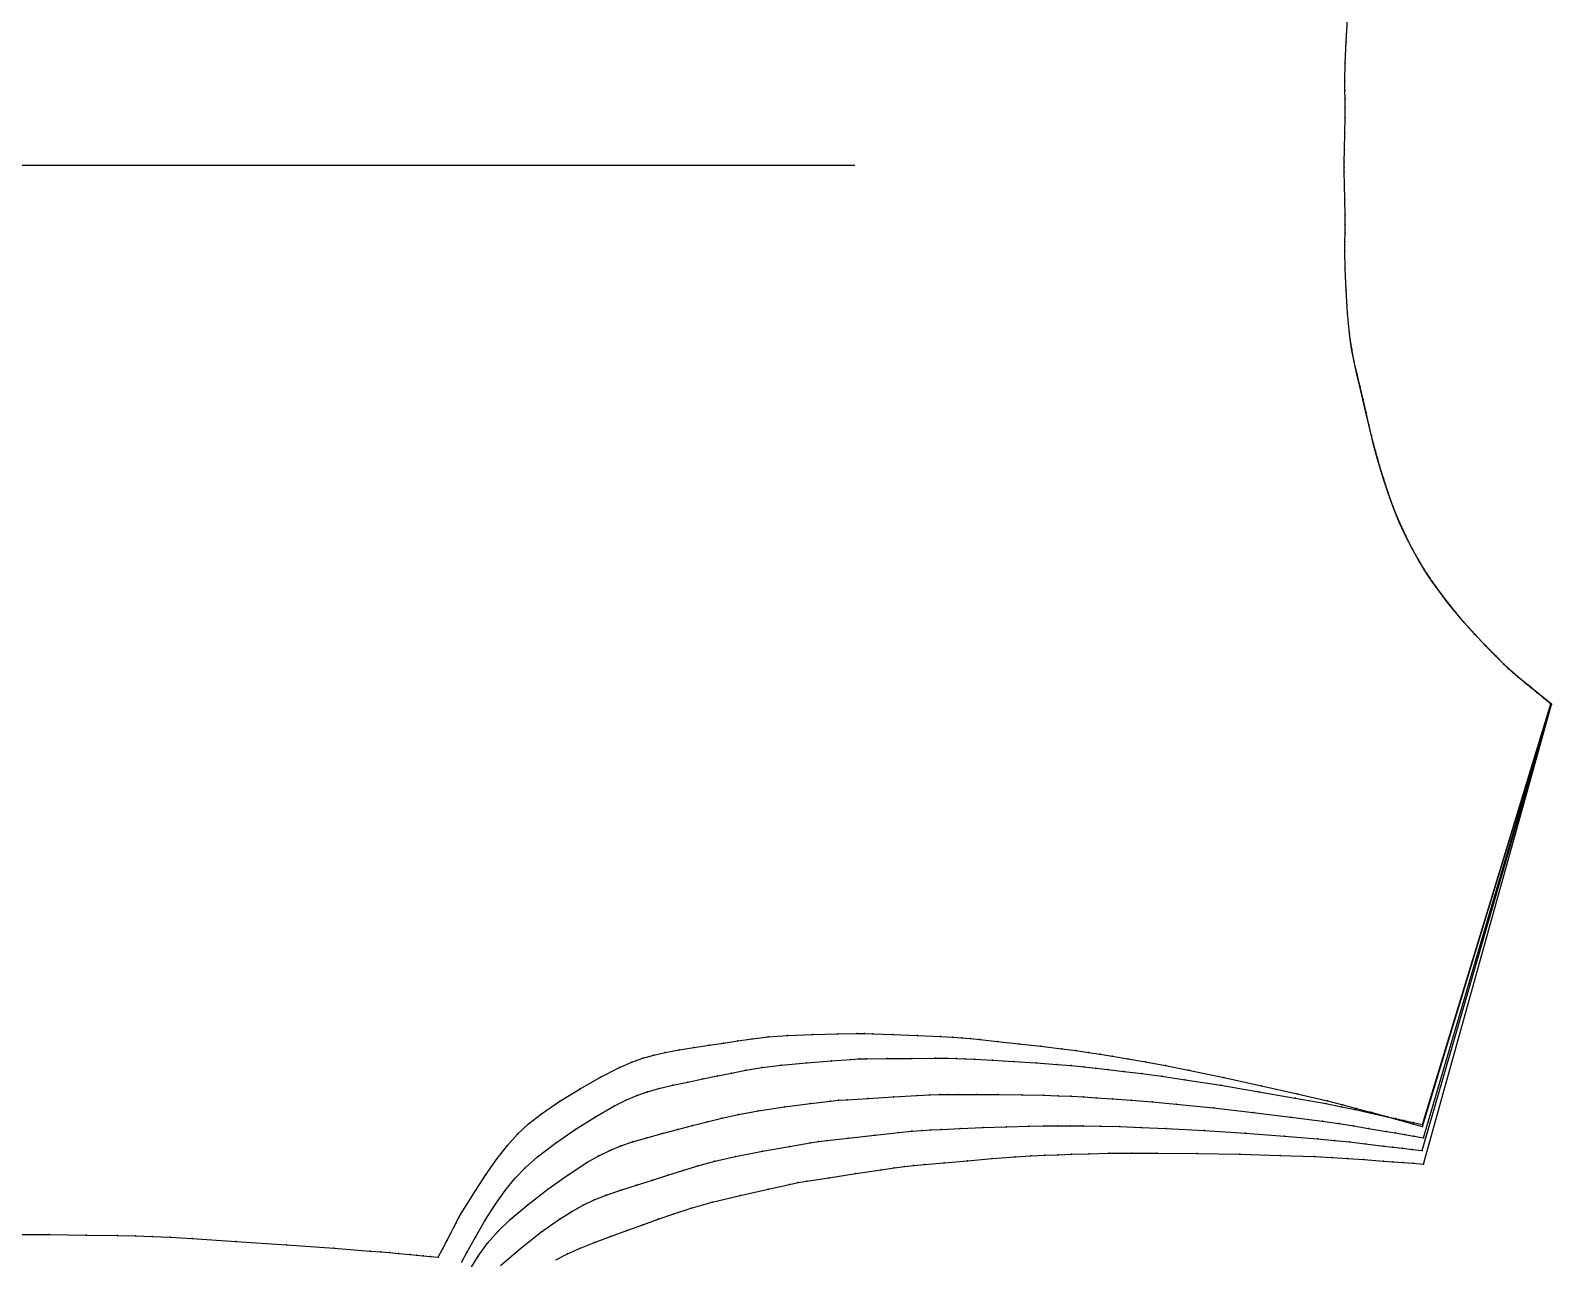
# Model space of a CAD drawing. Extents: x 50 to 2594, y 47 to 2136.
# Drawn here: x 1745.8 to 2055.6, y 1575.3 to 1825.5 of the extents above; entities that cross this region are included whole.
import ezdxf

# ---------------------------------------------------------------- set-up
doc = ezdxf.new("R2010")
doc.units = 0

# ---------------------------------------------------------------- blocks, each defined once
blk = doc.blocks.new('837.ESPALDA_XS')
at = {"layer": '1'}
for points in [[(2013.374, 1797.622), (2013.403, 1798.662), (2013.468, 1801.233), (2013.539, 1804.512), (2013.584, 1807.676), (2013.586, 1809.814), (2013.565, 1811.562), (2013.542, 1813.225), (2013.538, 1815.106), (2013.602, 1818.782), (2013.77, 1823.159), (2014.055, 1827.748)], [(1741.522, 1580.18), (1749.704, 1580.154), (1757.19, 1580.061), (1763.54, 1579.942), (1767.215, 1579.859), (1770.625, 1579.753), (1774.291, 1579.593), (1778.736, 1579.347), (1787.723, 1578.768), (1797.982, 1578.054), (1807.677, 1577.349), (1814.973, 1576.8), (1817.19, 1576.624), (1818.956, 1576.474), (1820.783, 1576.305), (1823.179, 1576.074), (1824.427, 1575.953), (1825.818, 1575.818), (1827.314, 1575.673), (1828.876, 1575.521), (1829.806, 1577.332), (1830.669, 1579.008), (1831.422, 1580.467), (1832.021, 1581.629), (1832.495, 1582.555), (1832.811, 1583.165), (1833.081, 1583.658), (1833.418, 1584.237), (1834.667, 1586.297), (1836.495, 1589.205), (1838.651, 1592.488), (1840.884, 1595.675), (1842.948, 1598.319), (1845.022, 1600.598), (1847.276, 1602.677), (1849.882, 1604.724), (1853.622, 1607.3), (1857.763, 1609.869), (1861.948, 1612.23), (1865.82, 1614.183), (1868.277, 1615.255), (1870.535, 1616.077), (1872.751, 1616.718), (1875.078, 1617.249), (1877.928, 1617.78), (1880.963, 1618.271), (1884.037, 1618.733), (1887.002, 1619.177), (1889.9, 1619.626), (1892.827, 1620.044), (1896.086, 1620.411), (1899.982, 1620.703), (1905.116, 1620.922), (1910.227, 1621.049), (1914.149, 1621.107), (1915.715, 1621.121), (1917.382, 1621.06), (1921.449, 1620.908), (1926.512, 1620.708), (1931.171, 1620.504), (1933.64, 1620.372), (1935.548, 1620.24), (1937.273, 1620.086), (1939.192, 1619.891), (1942.803, 1619.509), (1947.115, 1619.041), (1951.635, 1618.528), (1955.868, 1618.015), (1958.739, 1617.634), (1961.294, 1617.264), (1963.699, 1616.889), (1966.12, 1616.494), (1969.344, 1615.952), (1972.946, 1615.321), (1977.023, 1614.566), (1981.675, 1613.652), (1988.89, 1612.148), (1996.542, 1610.477), (2003.832, 1608.825), (2009.963, 1607.378), (2013.119, 1606.593), (2015.901, 1605.863), (2018.794, 1605.073), (2022.285, 1604.106), (2023.938, 1603.649), (2025.708, 1603.16), (2027.539, 1602.656), (2029.376, 1602.15), (2055.508, 1688.272), (2054.034, 1689.467), (2052.638, 1690.6), (2051.364, 1691.638), (2050.256, 1692.544), (2048.73, 1693.807), (2047.652, 1694.733), (2046.778, 1695.533), (2045.865, 1696.417), (2044.178, 1698.091), (2042.129, 1700.181), (2039.92, 1702.516), (2037.755, 1704.922), (2036.01, 1706.993), (2034.466, 1708.933), (2033.132, 1710.691), (2032.014, 1712.216), (2031.368, 1713.114), (2030.779, 1713.961), (2030.196, 1714.837), (2029.572, 1715.823), (2028.438, 1717.726), (2027.168, 1720.011), (2025.851, 1722.586), (2024.574, 1725.357), (2023.343, 1728.405), (2022.262, 1731.425), (2021.333, 1734.275), (2020.564, 1736.81), (2020.106, 1738.386), (2019.702, 1739.841), (2019.322, 1741.293), (2018.934, 1742.858), (2018.39, 1745.158), (2017.803, 1747.698), (2017.195, 1750.336), (2016.586, 1752.934), (2015.981, 1755.466), (2015.414, 1757.978), (2014.905, 1760.644), (2014.471, 1763.633), (2014.055, 1767.941), (2013.77, 1772.53), (2013.602, 1776.907), (2013.538, 1780.583), (2013.542, 1782.463), (2013.565, 1784.115), (2013.586, 1785.835), (2013.584, 1787.918), (2013.539, 1790.98), (2013.468, 1794.144), (2013.403, 1796.621), (2013.374, 1797.622)]]:
    blk.add_lwpolyline(points, dxfattribs=at)
at = {"layer": '2'}
for p in [(2013.374, 1797.622), (2055.508, 1688.272), (1915.715, 1621.121), (2029.376, 1602.15), (1828.876, 1575.521)]:
    blk.add_point(p, dxfattribs=at)
at = {"layer": '3'}
for p in [(2013.77, 1823.159), (2013.602, 1818.782), (2013.538, 1815.106), (2013.542, 1813.225), (2013.565, 1811.562), (2013.586, 1809.814), (2013.584, 1807.676), (2013.539, 1804.512), (2013.468, 1801.233), (2013.403, 1798.662), (2013.403, 1796.621), (2013.468, 1794.144), (2013.539, 1790.98), (2013.584, 1787.918), (2013.586, 1785.835), (2013.542, 1782.463), (2013.565, 1784.115), (2013.538, 1780.583), (2013.602, 1776.907), (2013.77, 1772.53), (2014.055, 1767.941), (2014.471, 1763.633), (2014.905, 1760.644), (2015.414, 1757.978), (2015.981, 1755.466), (2016.586, 1752.934), (2017.195, 1750.336), (2017.803, 1747.698), (2018.39, 1745.158), (2018.934, 1742.858), (2019.322, 1741.293), (2019.702, 1739.841), (2020.106, 1738.386), (2020.564, 1736.81), (2021.333, 1734.275), (2022.262, 1731.425), (2023.343, 1728.405), (2024.574, 1725.357), (2025.851, 1722.586), (2027.168, 1720.011), (2028.438, 1717.726), (2029.572, 1715.823), (2030.196, 1714.837), (2030.779, 1713.961), (2031.368, 1713.114), (2032.014, 1712.216), (2033.132, 1710.691), (2034.466, 1708.933), (2036.01, 1706.993), (2037.755, 1704.922), (2039.92, 1702.516), (2042.129, 1700.181), (2044.178, 1698.091), (2045.865, 1696.417), (2046.778, 1695.533), (2047.652, 1694.733), (2048.73, 1693.807), (2050.256, 1692.544), (2051.364, 1691.638), (2052.638, 1690.6), (2054.034, 1689.467), (1896.086, 1620.411), (1899.982, 1620.703), (1905.116, 1620.922), (1910.227, 1621.049), (1914.149, 1621.107), (1917.382, 1621.06), (1921.449, 1620.908), (1926.512, 1620.708), (1931.171, 1620.504), (1877.928, 1617.78), (1880.963, 1618.271), (1884.037, 1618.733), (1887.002, 1619.177), (1889.9, 1619.626), (1892.827, 1620.044), (1933.64, 1620.372), (1935.548, 1620.24), (1937.273, 1620.086), (1939.192, 1619.891), (1942.803, 1619.509), (1947.115, 1619.041), (1951.635, 1618.528), (1955.868, 1618.015), (1958.739, 1617.634), (1868.277, 1615.255), (1870.535, 1616.077), (1872.751, 1616.718), (1875.078, 1617.249), (1961.294, 1617.264), (1963.699, 1616.889), (1966.12, 1616.494), (1969.344, 1615.952), (1972.946, 1615.321), (1977.023, 1614.566), (1861.948, 1612.23), (1865.82, 1614.183), (1981.675, 1613.652), (1988.89, 1612.148), (1857.763, 1609.869), (1996.542, 1610.477), (2003.832, 1608.825), (1853.622, 1607.3), (2009.963, 1607.378), (2013.119, 1606.593), (2015.901, 1605.863), (2018.794, 1605.073), (1847.276, 1602.677), (1849.882, 1604.724), (2022.285, 1604.106), (2023.938, 1603.649), (2025.708, 1603.16), (2027.539, 1602.656), (1845.022, 1600.598), (1840.884, 1595.675), (1842.948, 1598.319), (1838.651, 1592.488), (1836.495, 1589.205), (1833.081, 1583.658), (1833.418, 1584.237), (1834.667, 1586.297), (1749.704, 1580.154), (1831.422, 1580.467), (1832.021, 1581.629), (1832.495, 1582.555), (1832.811, 1583.165), (1757.19, 1580.061), (1763.54, 1579.942), (1767.215, 1579.859), (1770.625, 1579.753), (1774.291, 1579.593), (1778.736, 1579.347), (1787.723, 1578.768), (1797.982, 1578.054), (1807.677, 1577.349), (1829.806, 1577.332), (1830.669, 1579.008), (1814.973, 1576.8), (1817.19, 1576.624), (1818.956, 1576.474), (1820.783, 1576.305), (1823.179, 1576.074), (1824.427, 1575.953), (1825.818, 1575.818), (1827.314, 1575.673)]:
    blk.add_point(p, dxfattribs=at)
at = {"layer": '7'}
blk.add_line((1054.923, 1798), (1876.461, 1798), dxfattribs=at)
blk = doc.blocks.new('837.ESPALDA_S')
at = {"layer": '1'}
for points in [[(2013.374, 1797.622), (2013.403, 1798.662), (2013.468, 1801.233), (2013.539, 1804.512), (2013.584, 1807.676), (2013.586, 1809.814), (2013.565, 1811.562), (2013.542, 1813.225), (2013.538, 1815.106), (2013.602, 1818.782), (2013.77, 1823.159), (2014.055, 1827.748)], [(1833.627, 1574.471), (1834.776, 1576.61), (1836.462, 1579.633), (1838.459, 1583.051), (1840.539, 1586.376), (1842.477, 1589.146), (1844.444, 1591.548), (1846.604, 1593.76), (1849.118, 1595.957), (1852.748, 1598.747), (1856.781, 1601.551), (1860.869, 1604.147), (1864.662, 1606.317), (1867.078, 1607.526), (1869.308, 1608.471), (1871.505, 1609.233), (1873.819, 1609.89), (1876.66, 1610.575), (1879.689, 1611.229), (1882.758, 1611.856), (1885.719, 1612.458), (1888.613, 1613.063), (1891.536, 1613.638), (1894.797, 1614.178), (1898.703, 1614.678), (1903.859, 1615.169), (1908.996, 1615.565), (1912.94, 1615.83), (1914.516, 1615.926), (1916.19, 1615.949), (1920.272, 1615.997), (1925.355, 1616.047), (1930.033, 1616.073), (1932.514, 1616.063), (1934.432, 1616.025), (1936.168, 1615.957), (1938.101, 1615.856), (1941.737, 1615.652), (1946.081, 1615.396), (1950.635, 1615.106), (1954.902, 1614.802), (1957.798, 1614.562), (1960.376, 1614.318), (1962.804, 1614.061), (1965.25, 1613.784), (1968.508, 1613.401), (1972.147, 1612.947), (1976.27, 1612.392), (1980.977, 1611.707), (1988.281, 1610.557), (1996.03, 1609.261), (2003.417, 1607.967), (2009.632, 1606.82), (2012.833, 1606.189), (2015.656, 1605.596), (2018.594, 1604.947), (2022.14, 1604.151), (2023.819, 1603.775), (2025.616, 1603.373), (2027.476, 1602.958), (2029.342, 1602.542), (2055.508, 1688.272), (2054.034, 1689.467), (2052.638, 1690.6), (2051.364, 1691.638), (2050.256, 1692.544), (2048.73, 1693.807), (2047.652, 1694.733), (2046.778, 1695.533), (2045.865, 1696.417), (2044.178, 1698.091), (2042.129, 1700.181), (2039.92, 1702.516), (2037.755, 1704.922), (2036.01, 1706.993), (2034.466, 1708.933), (2033.132, 1710.691), (2032.014, 1712.216), (2031.368, 1713.114), (2030.779, 1713.961), (2030.196, 1714.837), (2029.572, 1715.823), (2028.438, 1717.726), (2027.168, 1720.011), (2025.851, 1722.586), (2024.574, 1725.357), (2023.343, 1728.405), (2022.262, 1731.425), (2021.333, 1734.275), (2020.564, 1736.81), (2020.106, 1738.386), (2019.702, 1739.841), (2019.322, 1741.293), (2018.934, 1742.858), (2018.39, 1745.158), (2017.803, 1747.698), (2017.195, 1750.336), (2016.586, 1752.934), (2015.981, 1755.466), (2015.414, 1757.978), (2014.905, 1760.644), (2014.471, 1763.633), (2014.055, 1767.941), (2013.77, 1772.53), (2013.602, 1776.907), (2013.538, 1780.583), (2013.542, 1782.463), (2013.565, 1784.115), (2013.586, 1785.835), (2013.584, 1787.918), (2013.539, 1790.98), (2013.468, 1794.144), (2013.403, 1796.621), (2013.374, 1797.622)]]:
    blk.add_lwpolyline(points, dxfattribs=at)
at = {"layer": '2'}
for p in [(2013.374, 1797.622), (2055.508, 1688.272), (1914.516, 1615.926), (2029.342, 1602.542)]:
    blk.add_point(p, dxfattribs=at)
at = {"layer": '3'}
for p in [(2013.77, 1823.159), (2013.602, 1818.782), (2013.538, 1815.106), (2013.542, 1813.225), (2013.565, 1811.562), (2013.586, 1809.814), (2013.584, 1807.676), (2013.539, 1804.512), (2013.468, 1801.233), (2013.403, 1798.662), (2013.403, 1796.621), (2013.468, 1794.144), (2013.539, 1790.98), (2013.584, 1787.918), (2013.586, 1785.835), (2013.542, 1782.463), (2013.565, 1784.115), (2013.538, 1780.583), (2013.602, 1776.907), (2013.77, 1772.53), (2014.055, 1767.941), (2014.471, 1763.633), (2014.905, 1760.644), (2015.414, 1757.978), (2015.981, 1755.466), (2016.586, 1752.934), (2017.195, 1750.336), (2017.803, 1747.698), (2018.39, 1745.158), (2018.934, 1742.858), (2019.322, 1741.293), (2019.702, 1739.841), (2020.106, 1738.386), (2020.564, 1736.81), (2021.333, 1734.275), (2022.262, 1731.425), (2023.343, 1728.405), (2024.574, 1725.357), (2025.851, 1722.586), (2027.168, 1720.011), (2028.438, 1717.726), (2029.572, 1715.823), (2030.196, 1714.837), (2030.779, 1713.961), (2031.368, 1713.114), (2032.014, 1712.216), (2033.132, 1710.691), (2034.466, 1708.933), (2036.01, 1706.993), (2037.755, 1704.922), (2039.92, 1702.516), (2042.129, 1700.181), (2044.178, 1698.091), (2045.865, 1696.417), (2046.778, 1695.533), (2047.652, 1694.733), (2048.73, 1693.807), (2050.256, 1692.544), (2051.364, 1691.638), (2052.638, 1690.6), (2054.034, 1689.467), (1898.703, 1614.678), (1903.859, 1615.169), (1908.996, 1615.565), (1912.94, 1615.83), (1916.19, 1615.949), (1920.272, 1615.997), (1925.355, 1616.047), (1930.033, 1616.073), (1932.514, 1616.063), (1934.432, 1616.025), (1936.168, 1615.957), (1938.101, 1615.856), (1941.737, 1615.652), (1946.081, 1615.396), (1950.635, 1615.106), (1954.902, 1614.802), (1957.798, 1614.562), (1960.376, 1614.318), (1879.689, 1611.229), (1882.758, 1611.856), (1885.719, 1612.458), (1888.613, 1613.063), (1891.536, 1613.638), (1894.797, 1614.178), (1962.804, 1614.061), (1965.25, 1613.784), (1968.508, 1613.401), (1972.147, 1612.947), (1976.27, 1612.392), (1980.977, 1611.707), (1869.308, 1608.471), (1871.505, 1609.233), (1873.819, 1609.89), (1876.66, 1610.575), (1988.281, 1610.557), (1996.03, 1609.261), (1864.662, 1606.317), (1867.078, 1607.526), (2003.417, 1607.967), (2009.632, 1606.82), (2012.833, 1606.189), (2015.656, 1605.596), (2018.594, 1604.947), (1860.869, 1604.147), (2022.14, 1604.151), (2023.819, 1603.775), (2025.616, 1603.373), (2027.476, 1602.958), (1852.748, 1598.747), (1856.781, 1601.551), (1849.118, 1595.957), (1846.604, 1593.76), (1844.444, 1591.548), (1840.539, 1586.376), (1842.477, 1589.146), (1838.459, 1583.051), (1836.462, 1579.633), (1834.776, 1576.61)]:
    blk.add_point(p, dxfattribs=at)
at = {"layer": '7'}
blk.add_line((1054.923, 1798), (1876.461, 1798), dxfattribs=at)
blk = doc.blocks.new('837.ESPALDA_M')
at = {"layer": '1'}
for points in [[(2013.374, 1797.622), (2013.403, 1798.663), (2013.469, 1801.235), (2013.541, 1804.515), (2013.587, 1807.68), (2013.589, 1809.819), (2013.568, 1811.568), (2013.546, 1813.231), (2013.542, 1815.113), (2013.607, 1818.79), (2013.776, 1823.17), (2014.062, 1827.76)], [(1835.136, 1572.776), (1837, 1575.76), (1838.915, 1578.364), (1841.039, 1580.781), (1843.534, 1583.201), (1847.154, 1586.298), (1851.194, 1589.431), (1855.302, 1592.352), (1859.127, 1594.814), (1861.573, 1596.201), (1863.84, 1597.305), (1866.081, 1598.216), (1868.451, 1599.024), (1871.367, 1599.89), (1874.48, 1600.735), (1877.636, 1601.553), (1880.682, 1602.34), (1883.656, 1603.126), (1886.664, 1603.883), (1890.024, 1604.621), (1894.056, 1605.353), (1899.389, 1606.143), (1904.707, 1606.834), (1908.793, 1607.323), (1910.426, 1607.509), (1912.15, 1607.622), (1916.356, 1607.892), (1921.594, 1608.217), (1926.416, 1608.496), (1928.974, 1608.619), (1930.954, 1608.683), (1932.747, 1608.706), (1934.746, 1608.705), (1938.506, 1608.692), (1942.999, 1608.661), (1947.71, 1608.607), (1952.125, 1608.523), (1955.124, 1608.432), (1957.795, 1608.319), (1960.313, 1608.185), (1962.849, 1608.031), (1966.228, 1607.812), (1970.006, 1607.539), (1974.286, 1607.189), (1979.176, 1606.736), (1986.768, 1605.943), (1994.828, 1605.024), (2002.513, 1604.087), (2008.983, 1603.239), (2012.318, 1602.761), (2015.26, 1602.302), (2018.324, 1601.791), (2022.023, 1601.161), (2023.774, 1600.863), (2025.649, 1600.546), (2027.589, 1600.218), (2029.535, 1599.889), (2055.552, 1688.237), (2054.077, 1689.431), (2052.68, 1690.565), (2051.405, 1691.602), (2050.296, 1692.509), (2048.77, 1693.772), (2047.691, 1694.699), (2046.816, 1695.499), (2045.902, 1696.382), (2044.215, 1698.057), (2042.165, 1700.148), (2039.954, 1702.482), (2037.788, 1704.889), (2036.041, 1706.96), (2034.496, 1708.901), (2033.161, 1710.66), (2032.043, 1712.184), (2031.396, 1713.084), (2030.806, 1713.93), (2030.223, 1714.806), (2029.599, 1715.793), (2028.463, 1717.696), (2027.192, 1719.982), (2025.874, 1722.558), (2024.596, 1725.33), (2023.364, 1728.378), (2022.281, 1731.4), (2021.352, 1734.25), (2020.581, 1736.787), (2020.123, 1738.362), (2019.719, 1739.818), (2019.338, 1741.271), (2018.949, 1742.837), (2018.404, 1745.138), (2017.817, 1747.678), (2017.208, 1750.318), (2016.598, 1752.916), (2015.992, 1755.449), (2015.425, 1757.962), (2014.914, 1760.629), (2014.48, 1763.619), (2014.062, 1767.929), (2013.776, 1772.519), (2013.607, 1776.899), (2013.542, 1780.576), (2013.546, 1782.457), (2013.568, 1784.109), (2013.588, 1785.83), (2013.587, 1787.914), (2013.541, 1790.978), (2013.469, 1794.143), (2013.403, 1796.621), (2013.374, 1797.622)]]:
    blk.add_lwpolyline(points, dxfattribs=at)
at = {"layer": '2'}
for p in [(2013.374, 1797.622), (2055.552, 1688.237), (1910.426, 1607.509), (2029.535, 1599.889)]:
    blk.add_point(p, dxfattribs=at)
at = {"layer": '3'}
for p in [(2013.776, 1823.17), (2013.607, 1818.79), (2013.542, 1815.113), (2013.546, 1813.231), (2013.568, 1811.568), (2013.589, 1809.819), (2013.587, 1807.68), (2013.541, 1804.515), (2013.469, 1801.235), (2013.403, 1798.663), (2013.403, 1796.621), (2013.469, 1794.143), (2013.541, 1790.978), (2013.587, 1787.914), (2013.588, 1785.83), (2013.546, 1782.457), (2013.568, 1784.109), (2013.542, 1780.576), (2013.607, 1776.899), (2013.776, 1772.519), (2014.062, 1767.929), (2014.48, 1763.619), (2014.914, 1760.629), (2015.425, 1757.962), (2015.992, 1755.449), (2016.598, 1752.916), (2017.208, 1750.318), (2017.817, 1747.678), (2018.404, 1745.138), (2018.949, 1742.837), (2019.338, 1741.271), (2019.719, 1739.818), (2020.123, 1738.362), (2020.581, 1736.787), (2021.352, 1734.25), (2022.281, 1731.4), (2023.364, 1728.378), (2024.596, 1725.33), (2025.874, 1722.558), (2027.192, 1719.982), (2028.463, 1717.696), (2029.599, 1715.793), (2030.223, 1714.806), (2030.806, 1713.93), (2031.396, 1713.084), (2032.043, 1712.184), (2033.161, 1710.66), (2034.496, 1708.901), (2036.041, 1706.96), (2037.788, 1704.889), (2039.954, 1702.482), (2042.165, 1700.148), (2044.215, 1698.057), (2045.902, 1696.382), (2046.816, 1695.499), (2047.691, 1694.699), (2048.77, 1693.772), (2050.296, 1692.509), (2051.405, 1691.602), (2052.68, 1690.565), (2054.077, 1689.431), (1921.594, 1608.217), (1926.416, 1608.496), (1928.974, 1608.619), (1930.954, 1608.683), (1932.747, 1608.706), (1934.746, 1608.705), (1938.506, 1608.692), (1942.999, 1608.661), (1947.71, 1608.607), (1952.125, 1608.523), (1955.124, 1608.432), (1957.795, 1608.319), (1960.313, 1608.185), (1962.849, 1608.031), (1894.056, 1605.353), (1899.389, 1606.143), (1904.707, 1606.834), (1908.793, 1607.323), (1912.15, 1607.622), (1916.356, 1607.892), (1966.228, 1607.812), (1970.006, 1607.539), (1974.286, 1607.189), (1979.176, 1606.736), (1986.768, 1605.943), (1994.828, 1605.024), (1880.682, 1602.34), (1883.656, 1603.126), (1886.664, 1603.883), (1890.024, 1604.621), (2002.513, 1604.087), (2008.983, 1603.239), (2012.318, 1602.761), (2015.26, 1602.302), (1868.451, 1599.024), (1871.367, 1599.89), (1874.48, 1600.735), (1877.636, 1601.553), (2018.324, 1601.791), (2022.023, 1601.161), (2023.774, 1600.863), (2025.649, 1600.546), (2027.589, 1600.218), (1861.573, 1596.201), (1863.84, 1597.305), (1866.081, 1598.216), (1859.127, 1594.814), (1851.194, 1589.431), (1855.302, 1592.352), (1847.154, 1586.298), (1841.039, 1580.781), (1843.534, 1583.201), (1838.915, 1578.364), (1837, 1575.76)]:
    blk.add_point(p, dxfattribs=at)
at = {"layer": '7'}
blk.add_line((1060.25, 1798), (1913.75, 1798), dxfattribs=at)
blk = doc.blocks.new('837.ESPALDA_L')
at = {"layer": '1'}
for points in [[(2013.374, 1797.622), (2013.403, 1798.663), (2013.47, 1801.236), (2013.543, 1804.518), (2013.589, 1807.684), (2013.591, 1809.824), (2013.571, 1811.573), (2013.549, 1813.237), (2013.546, 1815.12), (2013.612, 1818.799), (2013.782, 1823.18), (2014.069, 1827.772)], [(1841.561, 1573.846), (1845.605, 1577.31), (1849.73, 1580.556), (1853.585, 1583.31), (1856.059, 1584.877), (1858.361, 1586.14), (1860.647, 1587.201), (1863.071, 1588.162), (1866.061, 1589.21), (1869.256, 1590.246), (1872.497, 1591.256), (1875.626, 1592.229), (1878.68, 1593.197), (1881.771, 1594.136), (1885.229, 1595.074), (1889.387, 1596.039), (1894.894, 1597.13), (1900.391, 1598.118), (1904.616, 1598.834), (1906.305, 1599.11), (1908.074, 1599.313), (1912.39, 1599.802), (1917.766, 1600.4), (1922.715, 1600.929), (1925.343, 1601.184), (1927.377, 1601.349), (1929.222, 1601.463), (1931.279, 1601.563), (1935.15, 1601.738), (1939.776, 1601.932), (1944.628, 1602.114), (1949.177, 1602.249), (1952.268, 1602.306), (1955.024, 1602.323), (1957.622, 1602.312), (1960.24, 1602.281), (1963.73, 1602.225), (1967.631, 1602.134), (1972.055, 1601.989), (1977.111, 1601.768), (1984.966, 1601.334), (1993.308, 1600.793), (2001.266, 1600.215), (2007.968, 1599.667), (2011.424, 1599.343), (2014.477, 1599.017), (2017.656, 1598.645), (2021.495, 1598.183), (2023.312, 1597.964), (2025.259, 1597.732), (2027.272, 1597.491), (2029.291, 1597.251), (2055.594, 1688.203), (2054.118, 1689.397), (2052.72, 1690.531), (2051.445, 1691.569), (2050.335, 1692.475), (2048.808, 1693.739), (2047.729, 1694.665), (2046.854, 1695.466), (2045.939, 1696.349), (2044.251, 1698.024), (2042.199, 1700.115), (2039.987, 1702.45), (2037.819, 1704.857), (2036.071, 1706.929), (2034.525, 1708.87), (2033.189, 1710.629), (2032.07, 1712.154), (2031.423, 1713.054), (2030.832, 1713.901), (2030.249, 1714.777), (2029.624, 1715.764), (2028.487, 1717.668), (2027.216, 1719.954), (2025.896, 1722.531), (2024.617, 1725.303), (2023.384, 1728.353), (2022.3, 1731.375), (2021.37, 1734.227), (2020.598, 1736.764), (2020.14, 1738.34), (2019.735, 1739.797), (2019.353, 1741.25), (2018.964, 1742.816), (2018.418, 1745.118), (2017.83, 1747.659), (2017.221, 1750.299), (2016.61, 1752.899), (2016.003, 1755.432), (2015.435, 1757.947), (2014.924, 1760.614), (2014.488, 1763.606), (2014.069, 1767.917), (2013.782, 1772.509), (2013.612, 1776.891), (2013.546, 1780.57), (2013.549, 1782.451), (2013.571, 1784.104), (2013.591, 1785.825), (2013.589, 1787.91), (2013.542, 1790.975), (2013.47, 1794.142), (2013.403, 1796.62), (2013.374, 1797.622)]]:
    blk.add_lwpolyline(points, dxfattribs=at)
at = {"layer": '2'}
for p in [(2013.374, 1797.622), (2055.594, 1688.203), (1906.305, 1599.11), (2029.291, 1597.251)]:
    blk.add_point(p, dxfattribs=at)
at = {"layer": '3'}
for p in [(2013.782, 1823.18), (2013.612, 1818.799), (2013.546, 1815.12), (2013.549, 1813.237), (2013.571, 1811.573), (2013.591, 1809.824), (2013.589, 1807.684), (2013.543, 1804.518), (2013.47, 1801.236), (2013.403, 1798.663), (2013.403, 1796.62), (2013.47, 1794.142), (2013.542, 1790.975), (2013.589, 1787.91), (2013.591, 1785.825), (2013.549, 1782.451), (2013.571, 1784.104), (2013.546, 1780.57), (2013.612, 1776.891), (2013.782, 1772.509), (2014.069, 1767.917), (2014.488, 1763.606), (2014.924, 1760.614), (2015.435, 1757.947), (2016.003, 1755.432), (2016.61, 1752.899), (2017.221, 1750.299), (2017.83, 1747.659), (2018.418, 1745.118), (2018.964, 1742.816), (2019.353, 1741.25), (2019.735, 1739.797), (2020.14, 1738.34), (2020.598, 1736.764), (2021.37, 1734.227), (2022.3, 1731.375), (2023.384, 1728.353), (2024.617, 1725.303), (2025.896, 1722.531), (2027.216, 1719.954), (2028.487, 1717.668), (2029.624, 1715.764), (2030.249, 1714.777), (2030.832, 1713.901), (2031.423, 1713.054), (2032.07, 1712.154), (2033.189, 1710.629), (2034.525, 1708.87), (2036.071, 1706.929), (2037.819, 1704.857), (2039.987, 1702.45), (2042.199, 1700.115), (2044.251, 1698.024), (2045.939, 1696.349), (2046.854, 1695.466), (2047.729, 1694.665), (2048.808, 1693.739), (2050.335, 1692.475), (2051.445, 1691.569), (2052.72, 1690.531), (2054.118, 1689.397), (1939.776, 1601.932), (1944.628, 1602.114), (1949.177, 1602.249), (1952.268, 1602.306), (1955.024, 1602.323), (1957.622, 1602.312), (1960.24, 1602.281), (1963.73, 1602.225), (1967.631, 1602.134), (1972.055, 1601.989), (1904.616, 1598.834), (1908.074, 1599.313), (1912.39, 1599.802), (1917.766, 1600.4), (1922.715, 1600.929), (1925.343, 1601.184), (1927.377, 1601.349), (1929.222, 1601.463), (1931.279, 1601.563), (1935.15, 1601.738), (1977.111, 1601.768), (1984.966, 1601.334), (1993.308, 1600.793), (2001.266, 1600.215), (2007.968, 1599.667), (2011.424, 1599.343), (2014.477, 1599.017), (1889.387, 1596.039), (1894.894, 1597.13), (1900.391, 1598.118), (2017.656, 1598.645), (2021.495, 1598.183), (2023.312, 1597.964), (2025.259, 1597.732), (2027.272, 1597.491), (1878.68, 1593.197), (1881.771, 1594.136), (1885.229, 1595.074), (1869.256, 1590.246), (1872.497, 1591.256), (1875.626, 1592.229), (1860.647, 1587.201), (1863.071, 1588.162), (1866.061, 1589.21), (1853.585, 1583.31), (1856.059, 1584.877), (1858.361, 1586.14), (1849.73, 1580.556), (1845.605, 1577.31)]:
    blk.add_point(p, dxfattribs=at)
at = {"layer": '7'}
blk.add_line((1060.25, 1798), (1913.75, 1798), dxfattribs=at)
blk = doc.blocks.new('837.ESPALDA_XL')
at = {"layer": '1'}
for points in [[(2013.374, 1797.622), (2013.403, 1798.663), (2013.471, 1801.238), (2013.544, 1804.521), (2013.592, 1807.688), (2013.594, 1809.828), (2013.574, 1811.579), (2013.553, 1813.243), (2013.55, 1815.126), (2013.617, 1818.807), (2013.788, 1823.19), (2014.076, 1827.784)], [(1852.834, 1574.993), (1855.164, 1576.204), (1857.644, 1577.317), (1860.708, 1578.547), (1863.988, 1579.774), (1867.316, 1580.977), (1870.529, 1582.135), (1873.664, 1583.284), (1876.839, 1584.406), (1880.396, 1585.544), (1884.681, 1586.741), (1890.365, 1588.133), (1896.043, 1589.417), (1900.41, 1590.359), (1902.156, 1590.725), (1903.977, 1591.017), (1908.421, 1591.723), (1913.956, 1592.592), (1919.053, 1593.369), (1921.76, 1593.755), (1923.858, 1594.021), (1925.762, 1594.224), (1927.886, 1594.423), (1931.884, 1594.784), (1936.662, 1595.2), (1941.675, 1595.613), (1946.376, 1595.964), (1949.572, 1596.166), (1952.423, 1596.312), (1955.112, 1596.421), (1957.823, 1596.511), (1961.437, 1596.615), (1965.479, 1596.702), (1970.064, 1596.757), (1975.306, 1596.763), (1983.455, 1596.679), (1992.113, 1596.507), (2000.376, 1596.277), (2007.336, 1596.021), (2010.929, 1595.847), (2014.102, 1595.652), (2017.41, 1595.415), (2021.404, 1595.114), (2023.295, 1594.972), (2025.32, 1594.822), (2027.414, 1594.667), (2029.515, 1594.512), (2055.635, 1688.17), (2054.158, 1689.364), (2052.759, 1690.498), (2051.483, 1691.536), (2050.373, 1692.443), (2048.845, 1693.706), (2047.765, 1694.633), (2046.889, 1695.433), (2045.974, 1696.317), (2044.285, 1697.992), (2042.231, 1700.084), (2040.018, 1702.419), (2037.849, 1704.827), (2036.1, 1706.899), (2034.553, 1708.841), (2033.216, 1710.6), (2032.096, 1712.125), (2031.449, 1713.025), (2030.858, 1713.872), (2030.274, 1714.748), (2029.649, 1715.736), (2028.511, 1717.64), (2027.238, 1719.927), (2025.918, 1722.504), (2024.638, 1725.278), (2023.403, 1728.328), (2022.318, 1731.352), (2021.387, 1734.204), (2020.615, 1736.742), (2020.155, 1738.319), (2019.75, 1739.776), (2019.368, 1741.229), (2018.978, 1742.796), (2018.432, 1745.099), (2017.843, 1747.641), (2017.233, 1750.282), (2016.621, 1752.882), (2016.013, 1755.417), (2015.444, 1757.932), (2014.932, 1760.6), (2014.496, 1763.593), (2014.076, 1767.906), (2013.788, 1772.5), (2013.617, 1776.883), (2013.55, 1780.563), (2013.553, 1782.445), (2013.574, 1784.099), (2013.594, 1785.821), (2013.591, 1787.906), (2013.544, 1790.972), (2013.471, 1794.14), (2013.403, 1796.62), (2013.374, 1797.622)]]:
    blk.add_lwpolyline(points, dxfattribs=at)
at = {"layer": '2'}
for p in [(2013.374, 1797.622), (2055.635, 1688.17), (2029.515, 1594.512), (1902.156, 1590.725)]:
    blk.add_point(p, dxfattribs=at)
at = {"layer": '3'}
for p in [(2013.788, 1823.19), (2013.617, 1818.807), (2013.55, 1815.126), (2013.553, 1813.243), (2013.574, 1811.579), (2013.594, 1809.828), (2013.592, 1807.688), (2013.544, 1804.521), (2013.471, 1801.238), (2013.403, 1798.663), (2013.403, 1796.62), (2013.471, 1794.14), (2013.544, 1790.972), (2013.591, 1787.906), (2013.594, 1785.821), (2013.553, 1782.445), (2013.574, 1784.099), (2013.55, 1780.563), (2013.617, 1776.883), (2013.788, 1772.5), (2014.076, 1767.906), (2014.496, 1763.593), (2014.932, 1760.6), (2015.444, 1757.932), (2016.013, 1755.417), (2016.621, 1752.882), (2017.233, 1750.282), (2017.843, 1747.641), (2018.432, 1745.099), (2018.978, 1742.796), (2019.368, 1741.229), (2019.75, 1739.776), (2020.155, 1738.319), (2020.615, 1736.742), (2021.387, 1734.204), (2022.318, 1731.352), (2023.403, 1728.328), (2024.638, 1725.278), (2025.918, 1722.504), (2027.238, 1719.927), (2028.511, 1717.64), (2029.649, 1715.736), (2030.274, 1714.748), (2030.858, 1713.872), (2031.449, 1713.025), (2032.096, 1712.125), (2033.216, 1710.6), (2034.553, 1708.841), (2036.1, 1706.899), (2037.849, 1704.827), (2040.018, 1702.419), (2042.231, 1700.084), (2044.285, 1697.992), (2045.974, 1696.317), (2046.889, 1695.433), (2047.765, 1694.633), (2048.845, 1693.706), (2050.373, 1692.443), (2051.483, 1691.536), (2052.759, 1690.498), (2054.158, 1689.364), (1946.376, 1595.964), (1949.572, 1596.166), (1952.423, 1596.312), (1955.112, 1596.421), (1957.823, 1596.511), (1961.437, 1596.615), (1965.479, 1596.702), (1970.064, 1596.757), (1975.306, 1596.763), (1983.455, 1596.679), (1992.113, 1596.507), (2000.376, 1596.277), (2007.336, 1596.021), (2010.929, 1595.847), (2014.102, 1595.652), (1913.956, 1592.592), (1919.053, 1593.369), (1921.76, 1593.755), (1923.858, 1594.021), (1925.762, 1594.224), (1927.886, 1594.423), (1931.884, 1594.784), (1936.662, 1595.2), (1941.675, 1595.613), (2017.41, 1595.415), (2021.404, 1595.114), (2023.295, 1594.972), (2025.32, 1594.822), (2027.414, 1594.667), (1900.41, 1590.359), (1903.977, 1591.017), (1908.421, 1591.723), (1884.681, 1586.741), (1890.365, 1588.133), (1896.043, 1589.417), (1873.664, 1583.284), (1876.839, 1584.406), (1880.396, 1585.544), (1867.316, 1580.977), (1870.529, 1582.135), (1857.644, 1577.317), (1860.708, 1578.547), (1863.988, 1579.774), (1855.164, 1576.204)]:
    blk.add_point(p, dxfattribs=at)
at = {"layer": '7'}
blk.add_line((1060.25, 1798), (1913.75, 1798), dxfattribs=at)

msp = doc.modelspace()

# ---------------------------------------------------------------- block references
at = {"layer": '1'}
for name in ['837.ESPALDA_XL', '837.ESPALDA_L', '837.ESPALDA_M', '837.ESPALDA_S', '837.ESPALDA_XS']:
    msp.add_blockref(name, (0, 0), dxfattribs=at)

doc.saveas('drawing.dxf')
